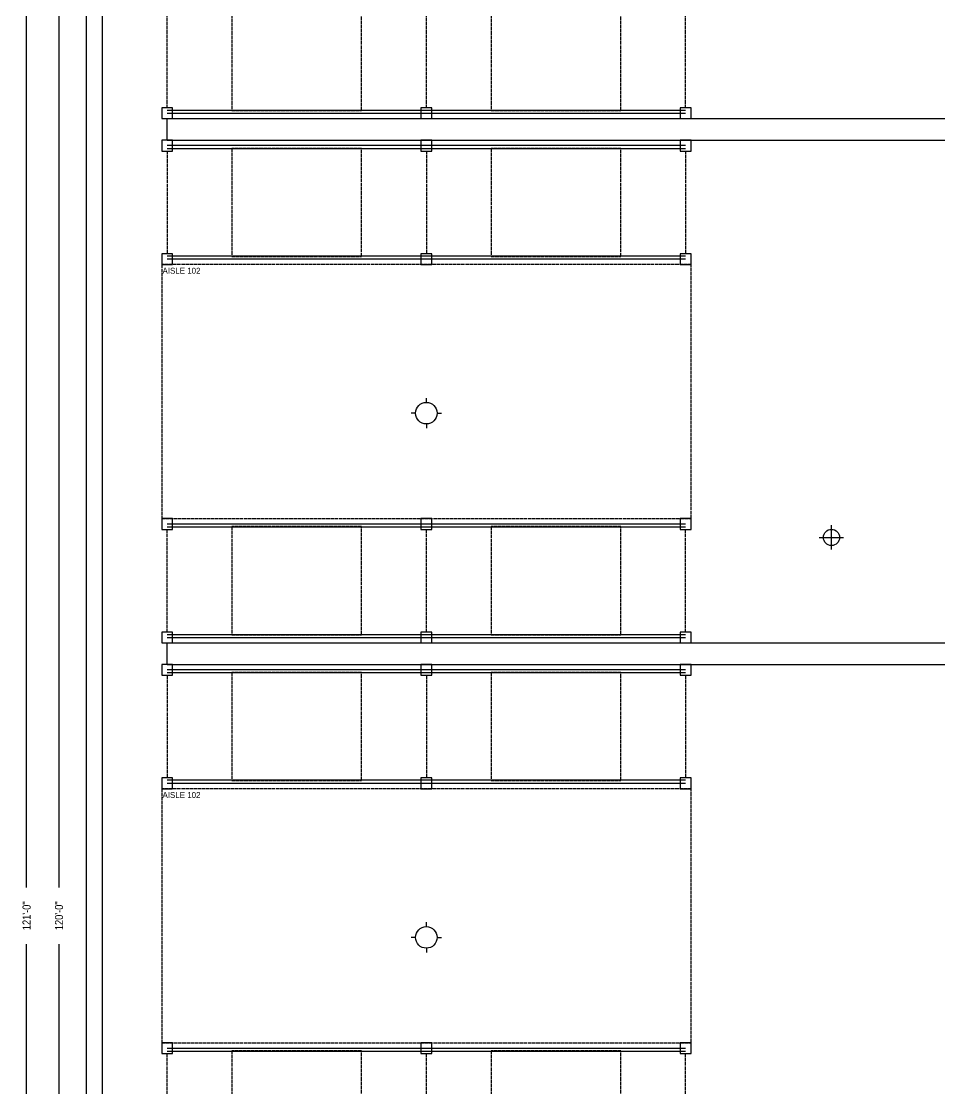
# Model space of a CAD drawing. Header units: inches. Extents: x -380 to 1003, y -134 to 1446.
# Drawn here: x -30 to 310.1, y 656 to 1051 of the extents above; entities that cross this region are included whole.
import ezdxf
from ezdxf.enums import TextEntityAlignment as Align

# ---------------------------------------------------------------- set-up
doc = ezdxf.new("R2010")
doc.units = ezdxf.units.IN
doc.header["$MEASUREMENT"] = 0
doc.linetypes.add('DASHED', pattern=[1.524, 1.27, -0.254])
for name, color, linetype in [('A-ANNO-DIMS', 2, 'Continuous'), ('A-AREA', 8, 'Continuous'), ('A-WALL', 7, 'Continuous'), ('Q-EQPM', 3, 'Continuous')]:
    doc.layers.add(name, color=color, linetype=linetype)
doc.layers.add('A-CLRN', color=1, linetype='DASHED', plot=False)
doc.styles.add('OpenSansCondensed-Light', font='OpenSansCondensed-Light.ttf')
doc.dimstyles.new('ROOM', dxfattribs={"dimtxt": 3, "dimasz": 2, "dimexe": 1.5, "dimexo": 1.5, "dimgap": 1, "dimtad": 1, "dimdec": 0, "dimlunit": 4, "dimcen": 2.5, "dimclrt": 2, "dimazin": 3, "dimtfac": 1, "dimtmove": 0, "dimatfit": 3, "dimfrac": 1})

# ---------------------------------------------------------------- blocks, each defined once
blk = doc.blocks.new('RACK-BAY')
for p, q in [((0, 42), (192, 42)), ((0, 40.88), (192, 40.88)), ((0, 1.12), (192, 1.12)), ((0, 0), (192, 0))]:
    blk.add_line(p, q)
at = {"linetype": 'DASHED'}
for p, q in [((0, 2), (0, 40)), ((96, 2), (96, 40)), ((192, 2), (192, 40))]:
    blk.add_line(p, q, dxfattribs=at)
for points in [[(-2, 40), (2, 40), (2, 44), (-2, 44)], [(94, 40), (98, 40), (98, 44), (94, 44)], [(190, 40), (194, 40), (194, 44), (190, 44)], [(-2, -2), (2, -2), (2, 2), (-2, 2)], [(94, -2), (98, -2), (98, 2), (94, 2)], [(190, -2), (194, -2), (194, 2), (190, 2)]]:
    blk.add_lwpolyline(points, close=True)
for points in [[(24, 1), (72, 1), (72, 41), (24, 41)], [(120, 1), (168, 1), (168, 41), (120, 41)]]:
    blk.add_lwpolyline(points, close=True, dxfattribs=at)
blk = doc.blocks.new('ELEC-LIGHT-CEILING')
for p, q in [((0, 4), (0, 5.6)), ((-4, 0), (-5.6, 0)), ((4, 0), (5.6, 0)), ((0, -4), (0, -5.6))]:
    blk.add_line(p, q)
blk.add_circle((0, 0), 4)
blk = doc.blocks.new('SPRK-HEAD-UPRIGHT')
for p, q in [((0, -4.5), (0, 4.5)), ((-4.5, 0), (4.5, 0))]:
    blk.add_line(p, q)
blk.add_circle((0, 0), 3)
blk = doc.blocks.new('_CLOSEDFILLED')
at = {"color": 0, "linetype": 'BYBLOCK'}
blk.add_solid([(-1, 0.16), (0, 0), (-1, -0.16)], dxfattribs=at)
blk = doc.blocks.new('*D2')
for p, q in [((-1.5, 1440), (-17.5, 1440)), ((-16, 730.5), (-16, 1438)), ((-16, 2), (-16, 709.5)), ((-1.5, 0), (-17.5, 0))]:
    blk.add_line(p, q)
at = {"layer": 'Defpoints'}
for p in [(0, 1440), (-16, 0), (0, 0)]:
    blk.add_point(p, dxfattribs=at)
at = {"layer": 'A-ANNO-DIMS', "xscale": 2, "yscale": 2}
for p, rotation in [((-16, 1440), 90), ((-16, 0), 270)]:
    blk.add_blockref('_CLOSEDFILLED', p, dxfattribs=dict(at, rotation=rotation))
at = {"layer": 'A-ANNO-DIMS', "color": 2, "insert": (-16, 720), "char_height": 3, "attachment_point": 5, "rotation": 90, "style": 'OpenSansCondensed-Light'}
blk.add_mtext('120\'-0"', dxfattribs=at)
blk = doc.blocks.new('*D4')
for p, q in [((-7.5, 1446), (-29.5, 1446)), ((-28, 730.5), (-28, 1444)), ((-28, -4), (-28, 709.5)), ((-7.5, -6), (-29.5, -6))]:
    blk.add_line(p, q)
at = {"layer": 'Defpoints'}
for p in [(-6, 1446), (-28, -6), (-6, -6)]:
    blk.add_point(p, dxfattribs=at)
at = {"layer": 'A-ANNO-DIMS', "xscale": 2, "yscale": 2}
for p, rotation in [((-28, 1446), 90), ((-28, -6), 270)]:
    blk.add_blockref('_CLOSEDFILLED', p, dxfattribs=dict(at, rotation=rotation))
at = {"layer": 'A-ANNO-DIMS', "color": 2, "insert": (-28, 720), "char_height": 3, "attachment_point": 5, "rotation": 90, "style": 'OpenSansCondensed-Light'}
blk.add_mtext('121\'-0"', dxfattribs=at)

msp = doc.modelspace()

# ---------------------------------------------------------------- linework, layer by layer
at = {"layer": 'A-AREA'}
msp.add_lwpolyline([(-6, -6), (726, -6), (726, -6), (726, 1446), (726, 1446), (-6, 1446), (-6, 1446), (-6, -6)], close=True, dxfattribs=at)
at = {"layer": 'A-CLRN', "linetype": 'DASHED'}
for points in [[(22, 867), (218, 867), (218, 961), (22, 961), (22, 867)], [(22, 867), (218, 867), (218, 961), (22, 961), (22, 867)], [(22, 673), (218, 673), (218, 767), (22, 767), (22, 673)], [(22, 673), (218, 673), (218, 767), (22, 767), (22, 673)]]:
    msp.add_lwpolyline(points, dxfattribs=at)
at = {"layer": 'A-WALL'}
for p, q in [((-6, 1446), (-6, -6)), ((0, 1440), (0, 0)), ((24, 1015), (696, 1015)), ((24, 1007), (24, 1015)), ((24, 1007), (696, 1007)), ((24, 821), (696, 821)), ((24, 813), (24, 821)), ((24, 813), (696, 813))]:
    msp.add_line(p, q, dxfattribs=at)

# ---------------------------------------------------------------- block references
at = {"layer": 'Q-EQPM'}
for name, p in [('RACK-BAY', (24, 1017)), ('ELEC-LIGHT-CEILING', (120, 906)), ('RACK-BAY', (24, 823)), ('SPRK-HEAD-UPRIGHT', (270, 860)), ('ELEC-LIGHT-CEILING', (120, 712)), ('RACK-BAY', (24, 629))]:
    msp.add_blockref(name, p, dxfattribs=at)
at = {"layer": 'Q-EQPM', "rotation": 180}
for p in [(216, 1005), (216, 811)]:
    msp.add_blockref('RACK-BAY', p, dxfattribs=at)

# ---------------------------------------------------------------- texts
at = {"layer": 'A-CLRN'}
for p in [(29.338, 958.7), (29.338, 764.7)]:
    msp.add_text('AISLE 102', height=2.2, dxfattribs=at).set_placement(p, align=Align.MIDDLE_CENTER)

# ---------------------------------------------------------------- dimensions: what is measured, and where the dimension line sits
at = {"layer": 'A-ANNO-DIMS'}
for base, p1, p2, text, picture, middle in [((-28, -6), (-6, -6), (-6, 1446), '121\'-0"', '*D4', (-28, 720)), ((-16, 0), (0, 0), (0, 1440), '120\'-0"', '*D2', (-16, 720))]:
    dim = msp.add_linear_dim(base=base, p1=p1, p2=p2, angle=90, text=text, dimstyle='ROOM', override={"dimtxt": 3, "dimasz": 2, "dimexe": 1.5, "dimexo": 1.5, "dimgap": 1, "dimzin": 8, "dimlunit": 4}, dxfattribs=at)
    dim.commit()
    dim.dimension.update_dxf_attribs({"geometry": picture, "text_midpoint": middle})

doc.saveas('drawing.dxf')
